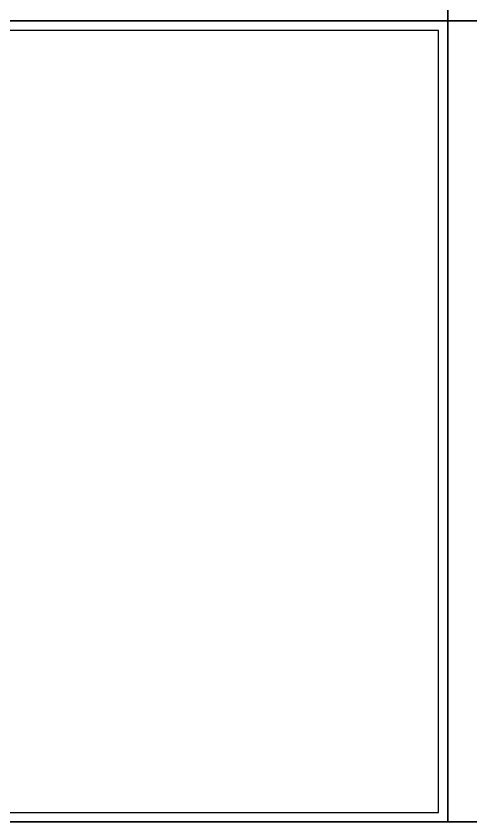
# Model space of a CAD drawing. Header units: millimetres. Extents: x -701 to 470890, y -446843 to -116129.
# Drawn here: x 199573 to 201957, y -229228 to -225003 of the extents above; entities that cross this region are included whole.
import ezdxf

# ---------------------------------------------------------------- set-up
doc = ezdxf.new("R2010")
doc.units = ezdxf.units.MM
doc.layers.add('Kucni_broj', color=2, linetype='Continuous', plot=False)
doc.layers.add('SAST_Linija sastavnice', color=255, linetype='Continuous', plot=False)

msp = doc.modelspace()

# ---------------------------------------------------------------- linework, layer by layer
at = {"layer": 'Kucni_broj'}
for points in [[(195897.02, -220827.75), (201837.02, -220827.75), (201837.02, -225027.75), (195897.02, -225027.75)], [(195897.02, -225027.75), (201837.02, -225027.75), (201837.02, -220827.75), (195897.02, -220827.75)], [(201837.02, -220827.75), (207777.02, -220827.75), (207777.02, -225027.75), (201837.02, -225027.75)], [(201837.02, -225027.75), (207777.02, -225027.75), (207777.02, -220827.75), (201837.02, -220827.75)], [(195897.02, -225027.75), (201837.02, -225027.75), (201837.02, -229227.75), (195897.02, -229227.75)], [(195897.02, -229227.75), (201837.02, -229227.75), (201837.02, -225027.75), (195897.02, -225027.75)], [(201837.02, -225027.75), (207777.02, -225027.75), (207777.02, -229227.75), (201837.02, -229227.75)], [(201837.02, -229227.75), (207777.02, -229227.75), (207777.02, -225027.75), (201837.02, -225027.75)]]:
    msp.add_lwpolyline(points, close=True, dxfattribs=at)
at = {"layer": 'SAST_Linija sastavnice'}
msp.add_lwpolyline([(196149.02, -229177.75), (201787.02, -229177.75), (201787.02, -225077.75), (196149.02, -225077.75)], close=True, dxfattribs=at)

doc.saveas('drawing.dxf')
